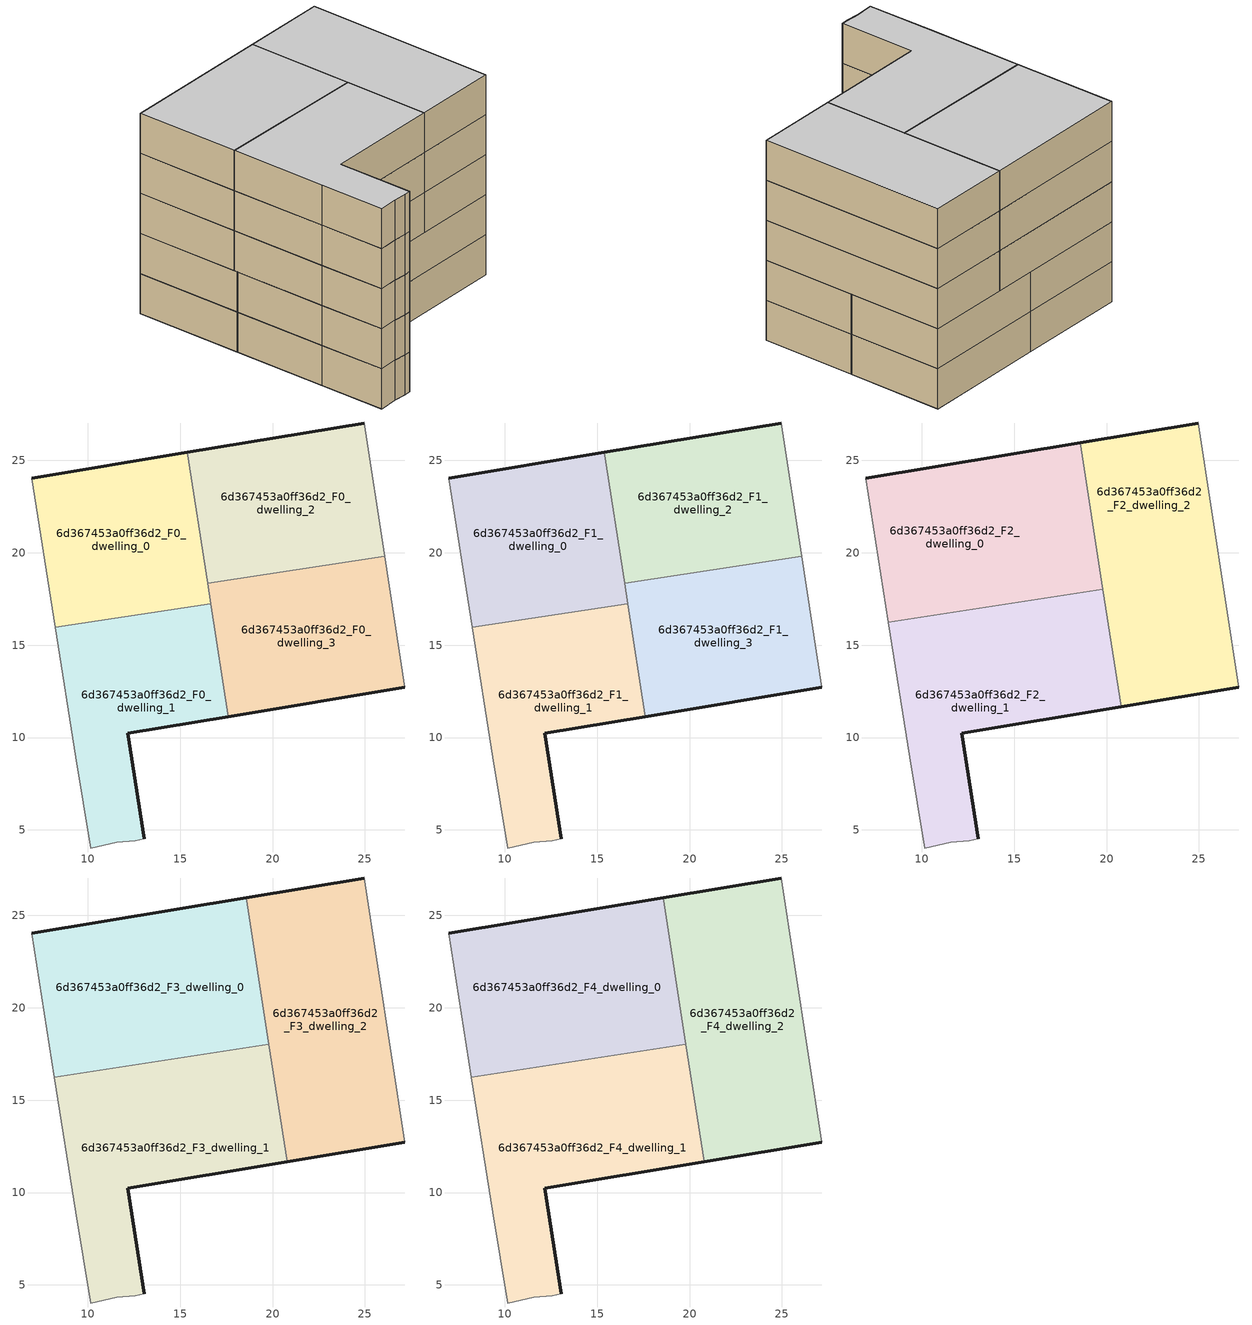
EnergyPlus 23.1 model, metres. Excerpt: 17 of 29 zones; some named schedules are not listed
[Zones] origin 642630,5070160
6d367453a0ff36d2_F0_dwelling_0
 floor ground (EU_floor_Construction): 16.66,17.26 15.4,25.44 6.95,24.03 8.24,15.96 z0
 wall outside (EU_wall_Construction): 6.95,24.03 15.4,25.44 z0:3
 wall to 6d367453a0ff36d2_F0_dwelling_1 (EU_wall_Construction): 16.66,17.26 8.24,15.96 z0:3
 wall adiabatic (EU_wall_Construction): 8.24,15.96 6.95,24.03 z0:3
 wall to 6d367453a0ff36d2_F0_dwelling_2 (EU_wall_Construction): 15.4,25.44 16.49,18.34 z0:3
 wall to 6d367453a0ff36d2_F0_dwelling_3 (EU_wall_Construction): 16.49,18.34 16.66,17.26 z0:3
6d367453a0ff36d2_F0_dwelling_1
 floor ground (EU_floor_Construction): 13.05,4.52 12.16,10.22 17.6,11.13 16.66,17.26 8.24,15.96 9.35,8.92 10.15,4.02 11.55,4.32 12.55,4.42 z0
 wall outside (EU_wall_Construction): 17.6,11.13 12.16,10.22 13.05,4.52 z0:3
 wall adiabatic (EU_wall_Construction): 13.05,4.52 12.55,4.42 11.55,4.32 10.15,4.02 9.35,8.92 8.24,15.96 z0:3
 wall to 6d367453a0ff36d2_F0_dwelling_3 (EU_wall_Construction): 16.66,17.26 17.6,11.13 z0:3
6d367453a0ff36d2_F0_dwelling_2
 floor ground (EU_floor_Construction): 26.08,19.82 24.97,27.03 15.4,25.44 16.49,18.34 z0
 wall outside (EU_wall_Construction): 15.4,25.44 24.97,27.03 z0:3
 wall adiabatic (EU_wall_Construction): 24.97,27.03 26.08,19.82 z0:3
 wall to 6d367453a0ff36d2_F0_dwelling_3 (EU_wall_Construction): 26.08,19.82 16.49,18.34 z0:3
6d367453a0ff36d2_F0_dwelling_3
 floor ground (EU_floor_Construction): 27.17,12.72 26.08,19.82 16.49,18.34 17.6,11.13 z0
 wall outside (EU_wall_Construction): 27.17,12.72 17.6,11.13 z0:3
 wall adiabatic (EU_wall_Construction): 26.08,19.82 27.17,12.72 z0:3
6d367453a0ff36d2_F1_dwelling_0
 floor to 6d367453a0ff36d2_F0_dwelling_0 (EU_floor_Construction): 16.66,17.26 15.4,25.44 6.95,24.03 8.24,15.96 z3
 wall outside (EU_wall_Construction): 6.95,24.03 15.4,25.44 z3:6
 wall to 6d367453a0ff36d2_F1_dwelling_1 (EU_wall_Construction): 16.66,17.26 8.24,15.96 z3:6
 wall adiabatic (EU_wall_Construction): 8.24,15.96 6.95,24.03 z3:6
 wall to 6d367453a0ff36d2_F1_dwelling_2 (EU_wall_Construction): 15.4,25.44 16.49,18.34 z3:6
 wall to 6d367453a0ff36d2_F1_dwelling_3 (EU_wall_Construction): 16.49,18.34 16.66,17.26 z3:6
6d367453a0ff36d2_F1_dwelling_1
 floor to 6d367453a0ff36d2_F0_dwelling_1 (EU_floor_Construction): 13.05,4.52 12.16,10.22 17.6,11.13 16.66,17.26 8.24,15.96 9.35,8.92 10.15,4.02 11.55,4.32 12.55,4.42 z3
 wall outside (EU_wall_Construction): 17.6,11.13 12.16,10.22 13.05,4.52 z3:6
 wall adiabatic (EU_wall_Construction): 13.05,4.52 12.55,4.42 11.55,4.32 10.15,4.02 9.35,8.92 8.24,15.96 z3:6
 wall to 6d367453a0ff36d2_F1_dwelling_3 (EU_wall_Construction): 16.66,17.26 17.6,11.13 z3:6
6d367453a0ff36d2_F1_dwelling_2
 floor to 6d367453a0ff36d2_F0_dwelling_2 (EU_floor_Construction): 26.08,19.82 24.97,27.03 15.4,25.44 16.49,18.34 z3
 wall outside (EU_wall_Construction): 15.4,25.44 24.97,27.03 z3:6
 wall adiabatic (EU_wall_Construction): 24.97,27.03 26.08,19.82 z3:6
 wall to 6d367453a0ff36d2_F1_dwelling_3 (EU_wall_Construction): 26.08,19.82 16.49,18.34 z3:6
6d367453a0ff36d2_F1_dwelling_3
 floor to 6d367453a0ff36d2_F0_dwelling_3 (EU_floor_Construction): 27.17,12.72 26.08,19.82 16.49,18.34 17.6,11.13 z3
 wall outside (EU_wall_Construction): 27.17,12.72 17.6,11.13 z3:6
 wall adiabatic (EU_wall_Construction): 26.08,19.82 27.17,12.72 z3:6
6d367453a0ff36d2_F2_dwelling_0
 floor to 6d367453a0ff36d2_F1_dwelling_0 (EU_floor_Construction): 16.61,17.54 15.4,25.44 6.95,24.03 8.19,16.25 z6
 floor to 6d367453a0ff36d2_F1_dwelling_2 (EU_floor_Construction): 19.68,18.83 18.59,25.97 15.4,25.44 16.49,18.34 z6
 floor to 6d367453a0ff36d2_F1_dwelling_3 (EU_floor_Construction): 19.81,18.04 19.68,18.83 16.49,18.34 16.61,17.54 z6
 wall outside (EU_wall_Construction): 6.95,24.03 18.59,25.97 z6:9
 wall to 6d367453a0ff36d2_F2_dwelling_1 (EU_wall_Construction): 19.81,18.04 8.19,16.25 z6:9
 wall adiabatic (EU_wall_Construction): 8.19,16.25 6.95,24.03 z6:9
 wall to 6d367453a0ff36d2_F2_dwelling_2 (EU_wall_Construction): 18.59,25.97 19.81,18.04 z6:9
6d367453a0ff36d2_F2_dwelling_1
 floor to 6d367453a0ff36d2_F1_dwelling_1 (EU_floor_Construction): 13.05,4.52 12.16,10.22 17.6,11.13 16.66,17.26 8.24,15.96 9.35,8.92 10.15,4.02 11.55,4.32 12.55,4.42 z6
 floor to 6d367453a0ff36d2_F1_dwelling_0 (EU_floor_Construction): 16.66,17.26 16.61,17.54 8.19,16.25 8.24,15.96 z6
 floor to 6d367453a0ff36d2_F1_dwelling_3 (EU_floor_Construction): 20.79,11.66 19.81,18.04 16.61,17.54 17.6,11.13 z6
 wall outside (EU_wall_Construction): 20.79,11.66 12.16,10.22 13.05,4.52 z6:9
 wall adiabatic (EU_wall_Construction): 13.05,4.52 12.55,4.42 11.55,4.32 10.15,4.02 9.35,8.92 8.19,16.25 z6:9
 wall to 6d367453a0ff36d2_F2_dwelling_2 (EU_wall_Construction): 19.81,18.04 20.79,11.66 z6:9
6d367453a0ff36d2_F2_dwelling_2
 floor to 6d367453a0ff36d2_F1_dwelling_2 (EU_floor_Construction): 26.08,19.82 24.97,27.03 18.59,25.97 19.68,18.83 z6
 floor to 6d367453a0ff36d2_F1_dwelling_3 (EU_floor_Construction): 27.17,12.72 26.08,19.82 19.68,18.83 20.79,11.66 z6
 wall outside (EU_wall_Construction): 18.59,25.97 24.97,27.03 / 27.17,12.72 20.79,11.66 z6:9
 wall adiabatic (EU_wall_Construction): 24.97,27.03 27.17,12.72 z6:9
6d367453a0ff36d2_F3_dwelling_0
 floor to 6d367453a0ff36d2_F2_dwelling_0 (EU_floor_Construction): 19.81,18.04 18.59,25.97 6.95,24.03 8.19,16.25 z9
 wall outside (EU_wall_Construction): 6.95,24.03 18.59,25.97 z9:12
 wall to 6d367453a0ff36d2_F3_dwelling_1 (EU_wall_Construction): 19.81,18.04 8.19,16.25 z9:12
 wall adiabatic (EU_wall_Construction): 8.19,16.25 6.95,24.03 z9:12
 wall to 6d367453a0ff36d2_F3_dwelling_2 (EU_wall_Construction): 18.59,25.97 19.81,18.04 z9:12
6d367453a0ff36d2_F3_dwelling_1
 floor to 6d367453a0ff36d2_F2_dwelling_1 (EU_floor_Construction): 20.79,11.66 19.81,18.04 8.19,16.25 9.35,8.92 10.15,4.02 11.55,4.32 12.55,4.42 13.05,4.52 12.16,10.22 z9
 wall outside (EU_wall_Construction): 20.79,11.66 12.16,10.22 13.05,4.52 z9:12
 wall adiabatic (EU_wall_Construction): 13.05,4.52 12.55,4.42 11.55,4.32 10.15,4.02 9.35,8.92 8.19,16.25 z9:12
 wall to 6d367453a0ff36d2_F3_dwelling_2 (EU_wall_Construction): 19.81,18.04 20.79,11.66 z9:12
6d367453a0ff36d2_F3_dwelling_2
 floor to 6d367453a0ff36d2_F2_dwelling_2 (EU_floor_Construction): 27.17,12.72 24.97,27.03 18.59,25.97 20.79,11.66 z9
 wall outside (EU_wall_Construction): 18.59,25.97 24.97,27.03 / 27.17,12.72 20.79,11.66 z9:12
 wall adiabatic (EU_wall_Construction): 24.97,27.03 27.17,12.72 z9:12
6d367453a0ff36d2_F4_dwelling_0
 floor to 6d367453a0ff36d2_F3_dwelling_0 (EU_floor_Construction): 19.81,18.04 18.59,25.97 6.95,24.03 8.19,16.25 z12
 wall outside (EU_wall_Construction): 6.95,24.03 18.59,25.97 z12:15
 wall to 6d367453a0ff36d2_F4_dwelling_1 (EU_wall_Construction): 19.81,18.04 8.19,16.25 z12:15
 wall adiabatic (EU_wall_Construction): 8.19,16.25 6.95,24.03 z12:15
 wall to 6d367453a0ff36d2_F4_dwelling_2 (EU_wall_Construction): 18.59,25.97 19.81,18.04 z12:15
 ceiling to 6d367453a0ff36d2_F5_dwelling_0 (EU_floor_Construction): 18.59,25.97 19.81,18.04 8.19,16.25 6.95,24.03 z15
6d367453a0ff36d2_F4_dwelling_1
 floor to 6d367453a0ff36d2_F3_dwelling_1 (EU_floor_Construction): 20.79,11.66 19.81,18.04 8.19,16.25 9.35,8.92 10.15,4.02 11.55,4.32 12.55,4.42 13.05,4.52 12.16,10.22 z12
 wall outside (EU_wall_Construction): 20.79,11.66 12.16,10.22 13.05,4.52 z12:15
 wall adiabatic (EU_wall_Construction): 13.05,4.52 12.55,4.42 11.55,4.32 10.15,4.02 9.35,8.92 8.19,16.25 z12:15
 wall to 6d367453a0ff36d2_F4_dwelling_2 (EU_wall_Construction): 19.81,18.04 20.79,11.66 z12:15
 ceiling to 6d367453a0ff36d2_F5_dwelling_1 (EU_floor_Construction): 19.81,18.04 20.79,11.66 12.16,10.22 13.05,4.52 12.55,4.42 11.55,4.32 10.15,4.02 9.35,8.92 8.19,16.25 z15
6d367453a0ff36d2_F4_dwelling_2
 floor to 6d367453a0ff36d2_F3_dwelling_2 (EU_floor_Construction): 27.17,12.72 24.97,27.03 18.59,25.97 20.79,11.66 z12
 wall outside (EU_wall_Construction): 18.59,25.97 24.97,27.03 / 27.17,12.72 20.79,11.66 z12:15
 wall adiabatic (EU_wall_Construction): 24.97,27.03 27.17,12.72 z12:15
 ceiling to 6d367453a0ff36d2_F5_dwelling_2 (EU_floor_Construction): 24.97,27.03 27.17,12.72 20.79,11.66 18.59,25.97 z15
[Building]
EU S2 Campaign: North Axis=0; Terrain=City; Solar Distribution=FullExterior
[Site:Location]
Lyon-Bron: Latitude=45.75; Longitude=5; Time Zone=1; Elevation=198
[SizingPeriod:WeatherFileDays]
AnnualSizingPeriod: Begin Month=1; Begin Day of Month=1; End Month=12; End Day of Month=31; Day of Week for Start Day=Monday; Use Weather File Daylight Saving Period=No; Use Weather File Rain and Snow Indicators=No
[MATERIAL]
EU_InternalMass_Material: Roughness=MediumRough; Thickness=0.1; Conductivity=1; Density=1800; Specific Heat=900; Thermal Absorptance=0.9; Solar Absorptance=0.7; Visible Absorptance=0.7
[MATERIAL:NOMASS] Roughness=MediumRough; Thermal Absorptance=0.9; Solar Absorptance=0.7; Visible Absorptance=0.7
Name | Thermal Resistance
EU_wall_NoMass | 0.776494
EU_floor_NoMass | 0.421597
[CONSTRUCTION]
EU_wall_Construction: EU_wall_NoMass
EU_floor_Construction: EU_floor_NoMass
EU_InternalMass_Construction: EU_InternalMass_Material
[ZONE] Type=1; Multiplier=1; Ceiling Height=autocalculate; Floor Area=autocalculate; Part of Total Floor Area=Yes
Name | Volume
6d367453a0ff36d2_F0_dwelling_0; 6d367453a0ff36d2_F1_dwelling_0 | 210.665
6d367453a0ff36d2_F2_dwelling_0; 6d367453a0ff36d2_F3_dwelling_0; 6d367453a0ff36d2_F4_dwelling_0 | 280.918
6d367453a0ff36d2_F0_dwelling_1; 6d367453a0ff36d2_F1_dwelling_1 | 210.687
6d367453a0ff36d2_F2_dwelling_1; 6d367453a0ff36d2_F3_dwelling_1; 6d367453a0ff36d2_F4_dwelling_1 | 280.921
6d367453a0ff36d2_F0_dwelling_2; 6d367453a0ff36d2_F1_dwelling_2 | 210.693
6d367453a0ff36d2_F2_dwelling_2; 6d367453a0ff36d2_F3_dwelling_2; 6d367453a0ff36d2_F4_dwelling_2 | 280.909
6d367453a0ff36d2_F0_dwelling_3; 6d367453a0ff36d2_F1_dwelling_3 | 210.69
[INTERNALMASS] Construction=EU_InternalMass_Construction
Name | Zone or ZoneList | Surface Area
6d367453a0ff36d2_F0_dwelling_0_EU_InternalMass | 6d367453a0ff36d2_F0_dwelling_0 | 70.221
6d367453a0ff36d2_F0_dwelling_1_EU_InternalMass | 6d367453a0ff36d2_F0_dwelling_1 | 70.2276
6d367453a0ff36d2_F0_dwelling_2_EU_InternalMass | 6d367453a0ff36d2_F0_dwelling_2 | 70.2302
6d367453a0ff36d2_F0_dwelling_3_EU_InternalMass | 6d367453a0ff36d2_F0_dwelling_3 | 70.2313
6d367453a0ff36d2_F1_dwelling_0_EU_InternalMass | 6d367453a0ff36d2_F1_dwelling_0 | 70.221
6d367453a0ff36d2_F1_dwelling_1_EU_InternalMass | 6d367453a0ff36d2_F1_dwelling_1 | 70.2276
6d367453a0ff36d2_F1_dwelling_2_EU_InternalMass | 6d367453a0ff36d2_F1_dwelling_2 | 70.2302
6d367453a0ff36d2_F1_dwelling_3_EU_InternalMass | 6d367453a0ff36d2_F1_dwelling_3 | 70.2313
6d367453a0ff36d2_F2_dwelling_0_EU_InternalMass | 6d367453a0ff36d2_F2_dwelling_0 | 93.6429
6d367453a0ff36d2_F2_dwelling_1_EU_InternalMass | 6d367453a0ff36d2_F2_dwelling_1 | 93.6407
6d367453a0ff36d2_F2_dwelling_2_EU_InternalMass | 6d367453a0ff36d2_F2_dwelling_2 | 93.6363
6d367453a0ff36d2_F3_dwelling_0_EU_InternalMass | 6d367453a0ff36d2_F3_dwelling_0 | 93.6429
6d367453a0ff36d2_F3_dwelling_1_EU_InternalMass | 6d367453a0ff36d2_F3_dwelling_1 | 93.6407
6d367453a0ff36d2_F3_dwelling_2_EU_InternalMass | 6d367453a0ff36d2_F3_dwelling_2 | 93.6363
6d367453a0ff36d2_F4_dwelling_0_EU_InternalMass | 6d367453a0ff36d2_F4_dwelling_0 | 93.6429
6d367453a0ff36d2_F4_dwelling_1_EU_InternalMass | 6d367453a0ff36d2_F4_dwelling_1 | 93.6407
6d367453a0ff36d2_F4_dwelling_2_EU_InternalMass | 6d367453a0ff36d2_F4_dwelling_2 | 93.6363
[OTHEREQUIPMENT] Fuel Type=Electricity; Design Level Calculation Method=Watts/Area; Power per Zone Floor Area=1; Fraction Latent=0; Fraction Radiant=0; Fraction Lost=0; Carbon Dioxide Generation Rate=0; EndUse Subcategory=EU_Step8_InternalGains
Name | Zone or ZoneList or Space or SpaceList | Schedule
EU_Step8_InternalGain_6d367453a0ff36d2_F0_dwelling_0_f000 | 6d367453a0ff36d2_F0_dwelling_0 | EU_Step8_GainSchedule_6d367453a0ff36d2_F0_dwelling_0_f000
EU_Step8_InternalGain_6d367453a0ff36d2_F0_dwelling_1_f000 | 6d367453a0ff36d2_F0_dwelling_1 | EU_Step8_GainSchedule_6d367453a0ff36d2_F0_dwelling_1_f000
EU_Step8_InternalGain_6d367453a0ff36d2_F0_dwelling_2_f000 | 6d367453a0ff36d2_F0_dwelling_2 | EU_Step8_GainSchedule_6d367453a0ff36d2_F0_dwelling_2_f000
EU_Step8_InternalGain_6d367453a0ff36d2_F0_dwelling_3_f000 | 6d367453a0ff36d2_F0_dwelling_3 | EU_Step8_GainSchedule_6d367453a0ff36d2_F0_dwelling_3_f000
EU_Step8_InternalGain_6d367453a0ff36d2_F1_dwelling_0_f000 | 6d367453a0ff36d2_F1_dwelling_0 | EU_Step8_GainSchedule_6d367453a0ff36d2_F1_dwelling_0_f000
EU_Step8_InternalGain_6d367453a0ff36d2_F1_dwelling_1_f000 | 6d367453a0ff36d2_F1_dwelling_1 | EU_Step8_GainSchedule_6d367453a0ff36d2_F1_dwelling_1_f000
EU_Step8_InternalGain_6d367453a0ff36d2_F1_dwelling_2_f000 | 6d367453a0ff36d2_F1_dwelling_2 | EU_Step8_GainSchedule_6d367453a0ff36d2_F1_dwelling_2_f000
EU_Step8_InternalGain_6d367453a0ff36d2_F1_dwelling_3_f000 | 6d367453a0ff36d2_F1_dwelling_3 | EU_Step8_GainSchedule_6d367453a0ff36d2_F1_dwelling_3_f000
EU_Step8_InternalGain_6d367453a0ff36d2_F2_dwelling_0_f000 | 6d367453a0ff36d2_F2_dwelling_0 | EU_Step8_GainSchedule_6d367453a0ff36d2_F2_dwelling_0_f000
EU_Step8_InternalGain_6d367453a0ff36d2_F2_dwelling_1_f000 | 6d367453a0ff36d2_F2_dwelling_1 | EU_Step8_GainSchedule_6d367453a0ff36d2_F2_dwelling_1_f000
EU_Step8_InternalGain_6d367453a0ff36d2_F2_dwelling_2_f000 | 6d367453a0ff36d2_F2_dwelling_2 | EU_Step8_GainSchedule_6d367453a0ff36d2_F2_dwelling_2_f000
EU_Step8_InternalGain_6d367453a0ff36d2_F3_dwelling_0_f000 | 6d367453a0ff36d2_F3_dwelling_0 | EU_Step8_GainSchedule_6d367453a0ff36d2_F3_dwelling_0_f000
EU_Step8_InternalGain_6d367453a0ff36d2_F3_dwelling_1_f000 | 6d367453a0ff36d2_F3_dwelling_1 | EU_Step8_GainSchedule_6d367453a0ff36d2_F3_dwelling_1_f000
EU_Step8_InternalGain_6d367453a0ff36d2_F3_dwelling_2_f000 | 6d367453a0ff36d2_F3_dwelling_2 | EU_Step8_GainSchedule_6d367453a0ff36d2_F3_dwelling_2_f000
EU_Step8_InternalGain_6d367453a0ff36d2_F4_dwelling_0_f000 | 6d367453a0ff36d2_F4_dwelling_0 | EU_Step8_GainSchedule_6d367453a0ff36d2_F4_dwelling_0_f000
EU_Step8_InternalGain_6d367453a0ff36d2_F4_dwelling_1_f000 | 6d367453a0ff36d2_F4_dwelling_1 | EU_Step8_GainSchedule_6d367453a0ff36d2_F4_dwelling_1_f000
EU_Step8_InternalGain_6d367453a0ff36d2_F4_dwelling_2_f000 | 6d367453a0ff36d2_F4_dwelling_2 | EU_Step8_GainSchedule_6d367453a0ff36d2_F4_dwelling_2_f000
[ZONEVENTILATION:DESIGNFLOWRATE] Schedule=EU_AlwaysOn; Design Flow Rate Calculation Method=AirChanges/Hour; Air Changes per Hour=0.693814; Ventilation Type=Natural; Fan Pressure Rise=0; Fan Total Efficiency=1; Constant Term Coefficient=1; Temperature Term Coefficient=0; Velocity Term Coefficient=0; Velocity Squared Term Coefficient=0; Minimum Indoor Temperature=-100; Maximum Indoor Temperature=100; Delta Temperature=-100; Minimum Outdoor Temperature=-100; Maximum Outdoor Temperature=100; Maximum Wind Speed=40
Name | Zone or ZoneList or Space or SpaceList
EU_ConstantAir_6d367453a0ff36d2_F0_dwelling_0 | 6d367453a0ff36d2_F0_dwelling_0
EU_ConstantAir_6d367453a0ff36d2_F0_dwelling_1 | 6d367453a0ff36d2_F0_dwelling_1
EU_ConstantAir_6d367453a0ff36d2_F0_dwelling_2 | 6d367453a0ff36d2_F0_dwelling_2
EU_ConstantAir_6d367453a0ff36d2_F0_dwelling_3 | 6d367453a0ff36d2_F0_dwelling_3
EU_ConstantAir_6d367453a0ff36d2_F1_dwelling_0 | 6d367453a0ff36d2_F1_dwelling_0
EU_ConstantAir_6d367453a0ff36d2_F1_dwelling_1 | 6d367453a0ff36d2_F1_dwelling_1
EU_ConstantAir_6d367453a0ff36d2_F1_dwelling_2 | 6d367453a0ff36d2_F1_dwelling_2
EU_ConstantAir_6d367453a0ff36d2_F1_dwelling_3 | 6d367453a0ff36d2_F1_dwelling_3
EU_ConstantAir_6d367453a0ff36d2_F2_dwelling_0 | 6d367453a0ff36d2_F2_dwelling_0
EU_ConstantAir_6d367453a0ff36d2_F2_dwelling_1 | 6d367453a0ff36d2_F2_dwelling_1
EU_ConstantAir_6d367453a0ff36d2_F2_dwelling_2 | 6d367453a0ff36d2_F2_dwelling_2
EU_ConstantAir_6d367453a0ff36d2_F3_dwelling_0 | 6d367453a0ff36d2_F3_dwelling_0
EU_ConstantAir_6d367453a0ff36d2_F3_dwelling_1 | 6d367453a0ff36d2_F3_dwelling_1
EU_ConstantAir_6d367453a0ff36d2_F3_dwelling_2 | 6d367453a0ff36d2_F3_dwelling_2
EU_ConstantAir_6d367453a0ff36d2_F4_dwelling_0 | 6d367453a0ff36d2_F4_dwelling_0
EU_ConstantAir_6d367453a0ff36d2_F4_dwelling_1 | 6d367453a0ff36d2_F4_dwelling_1
EU_ConstantAir_6d367453a0ff36d2_F4_dwelling_2 | 6d367453a0ff36d2_F4_dwelling_2
[HVACTEMPLATE:THERMOSTAT] Constant Heating Setpoint=20; Constant Cooling Setpoint=50
EU_HeatOnly_6d367453a0ff36d2_F0_dwelling_0; EU_HeatOnly_6d367453a0ff36d2_F0_dwelling_1; EU_HeatOnly_6d367453a0ff36d2_F0_dwelling_2; EU_HeatOnly_6d367453a0ff36d2_F0_dwelling_3; EU_HeatOnly_6d367453a0ff36d2_F1_dwelling_0; EU_HeatOnly_6d367453a0ff36d2_F1_dwelling_1; EU_HeatOnly_6d367453a0ff36d2_F1_dwelling_2; EU_HeatOnly_6d367453a0ff36d2_F1_dwelling_3; EU_HeatOnly_6d367453a0ff36d2_F2_dwelling_0; EU_HeatOnly_6d367453a0ff36d2_F2_dwelling_1; EU_HeatOnly_6d367453a0ff36d2_F2_dwelling_2; EU_HeatOnly_6d367453a0ff36d2_F3_dwelling_0; EU_HeatOnly_6d367453a0ff36d2_F3_dwelling_1; EU_HeatOnly_6d367453a0ff36d2_F3_dwelling_2
